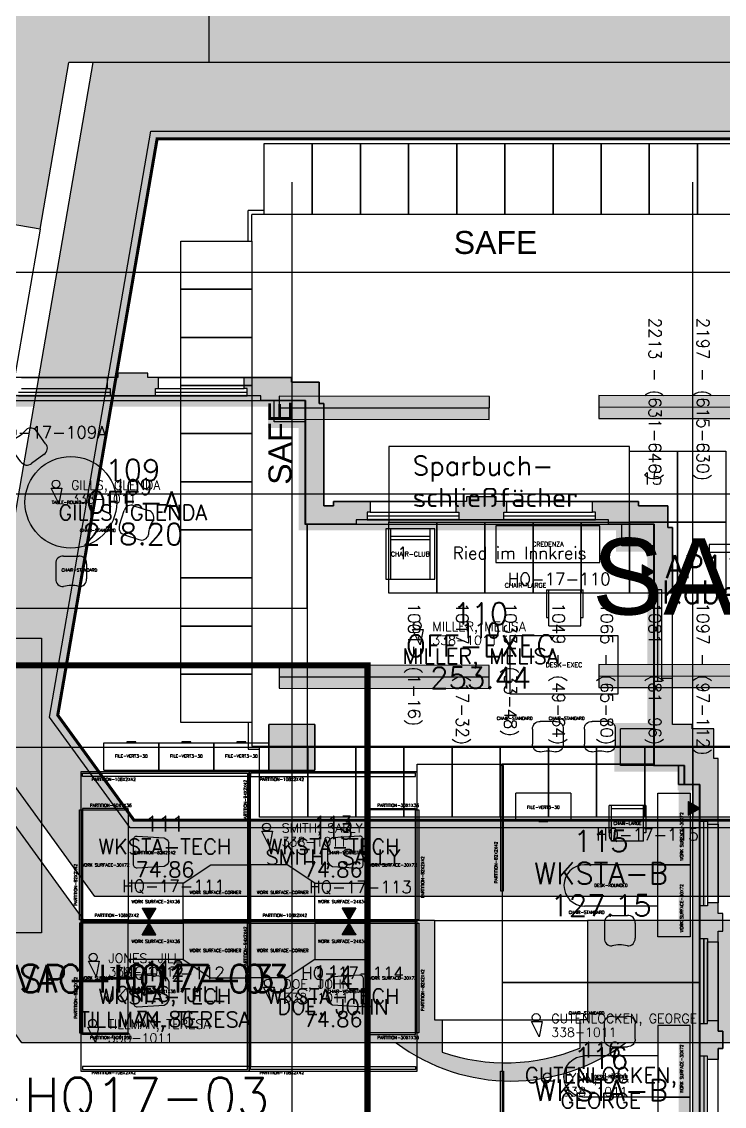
# Model space of a CAD drawing. Extents: x -90 to 4351, y -312 to 2865.
# Drawn here: x 1035 to 1494, y 139 to 849 of the extents above; entities that cross this region are included whole.
import ezdxf
from ezdxf.enums import TextEntityAlignment as Align

# ---------------------------------------------------------------- set-up
doc = ezdxf.new("R2010")
doc.units = 0
doc.header["$LTSCALE"] = 120
doc.header["$MEASUREMENT"] = 0
doc.layers.get('0').update_dxf_attribs({"linetype": 'CONTINUOUS'})
for name, color, linetype in [('Added', 3, 'CONTINUOUS'), ('Deleted', 1, 'CONTINUOUS'), ('PL', 82, 'CONTINUOUS')]:
    doc.layers.add(name, color=color, linetype=linetype)
doc.styles.add('ASSETTEXT', font='simplex.shx')
doc.styles.add('ATTRIBUTE', font='arial.ttf', dxfattribs={"width": 0.8, "height": 12.5})
doc.styles.add('MOE', font='arial.ttf')
doc.styles.add('RNB', font='arial.ttf', dxfattribs={"width": 0.8})
doc.styles.get("Standard").update_dxf_attribs({"font": 'simplex.shx'})

# ---------------------------------------------------------------- blocks, each defined once
blk = doc.blocks.new('WNV')
for p, q in [((53.5, 5), (-2, 5)), ((53.5, 2.5), (-2, 2.5)), ((0, 0), (51.5, 0))]:
    blk.add_line(p, q)
at = {"layer": 'PL'}
blk.add_line((0, -7), (51.5, -7), dxfattribs=at)
blk = doc.blocks.new('WNH')
for p, q in [((-2, 5), (58, 5)), ((-2, 2.5), (58, 2.5)), ((0, 0), (56, 0))]:
    blk.add_line(p, q)
at = {"layer": 'PL'}
blk.add_line((0, -7), (56, -7), dxfattribs=at)
blk = doc.blocks.new('UNIT')
blk.add_lwpolyline([(0, 0), (1, 0), (1, 1), (0, 1)], close=True)
blk = doc.blocks.new('WKSRF')
for p, q in [((0, 21), (47, 21)), ((0, 0), (0, 21)), ((47, 21), (47, 0)), ((47, 0), (0, 0))]:
    blk.add_line(p, q)
blk = doc.blocks.new('RDSK')
for p, q in [((0, 27), (48, 27)), ((0, 27), (0, 0)), ((0, 0), (48, 0))]:
    blk.add_line(p, q)
blk.add_arc((47.993354, 13.409283), 13.539422, 270.028396, 89.971983)
blk = doc.blocks.new('SC')
for p, q in [((0.026902, 14.947733), (0.026902, 5)), ((5, 19.947733), (15, 19.947733)), ((20, 14.947733), (20, 5))]:
    blk.add_line(p, q)
for centre, radius, start, end in [((4.607986, 15.364468), 4.6, 85.111302, 185.197803), ((15.419135, 15.366868), 4.6, 354.772172, 95.227828), ((4.607986, 4.583266), 4.6, 174.802197, 274.888698), ((10.051231, -16.983642), 17.718889, 73.849775, 106.563395), ((15.419135, 4.580865), 4.6, 264.772172, 5.227828)]:
    blk.add_arc(centre, radius, start, end)
blk = doc.blocks.new('FILE')
for p, q in [((0, 18), (36, 18)), ((0, 0), (0, 18)), ((15, 18.5), (15, 18)), ((21, 18.5), (15, 18.5)), ((21, 18), (21, 18.5)), ((36, 18), (36, 0)), ((0, 0), (36, 0))]:
    blk.add_line(p, q)
blk = doc.blocks.new('EXDSK')
for p, q in [((0, 38), (71, 38)), ((0, 0), (0, 38)), ((71, 38), (71, 0)), ((71, 0), (0, 0))]:
    blk.add_line(p, q)
blk = doc.blocks.new('CR')
for p, q in [((0, 24), (68, 24)), ((0, 0), (0, 24)), ((68, 24), (68, 0)), ((68, 0), (0, 0))]:
    blk.add_line(p, q)
blk = doc.blocks.new('CLUB')
for p, q in [((0, 0), (0, 33)), ((0, 33), (32, 33)), ((3, 0), (3, 33)), ((29, 33), (29, 0)), ((32, 33), (32, 0)), ((32, 0), (0, 0)), ((3, 7), (29, 7)), ((29, 5), (3, 5))]:
    blk.add_line(p, q)
blk = doc.blocks.new('RTBL5')
blk.add_circle((0, 0), 30)
blk = doc.blocks.new('CWSURF')
blk.add_lwpolyline([(24, 36), (0, 36), (0, 0), (42, 0), (42, 24)], close=True)
blk = doc.blocks.new('DC')
for p, q in [((1.5, 23.5), (1.5, 0)), ((1.5, 23.5), (22.5, 23.5)), ((22.5, 23.5), (22.5, 0)), ((0, 0), (0, 18)), ((0, 18), (1.5, 18)), ((22.5, 18), (24, 18)), ((24, 18), (24, 0)), ((0, 0), (24, 0)), ((22.5, 2), (1.5, 2))]:
    blk.add_line(p, q)
blk = doc.blocks.new('CHAIR')
blk.add_lwpolyline([(-6.087272, 11.499599, 0.234283), (-9.327464, 8.599554), (-10.501149, -9.063947, 0.418572), (-8.101414, -11.4996), (8.101414, -11.4996, 0.418572), (10.501149, -9.063947), (9.327464, 8.599554, 0.234283), (6.087272, 11.499599, 0.234283)], format="xyb")
blk.add_lwpolyline([(-6.087273, 11.4996), (6.087273, 11.4996)])
blk = doc.blocks.new('WSURF')
for p, q in [((0, 1), (0, 0)), ((1, 1), (0, 1)), ((1, 0), (1, 1)), ((0, 0), (1, 0))]:
    blk.add_line(p, q)
blk = doc.blocks.new('PART')
for p, q in [((1, 2), (0, 2)), ((0, 2), (0, 0)), ((1, 0), (1, 2)), ((0, 0), (1, 0))]:
    blk.add_line(p, q)
blk = doc.blocks.new('PERSON')
blk.add_lwpolyline([(-8, 0), (-13, 10), (-6, 10), (-8, 0)])
blk.add_circle((-9.918655, 12.655), 2.586836)
blk = doc.blocks.new('OUTLETW')
for p, q in [((7.79, 4.5), (0, 0)), ((7.79, -4.5), (0, 0)), ((0.19, 0.11), (7.79, 0.11)), ((0.57, 0.33), (7.79, 0.33)), ((0.95, 0.55), (7.79, 0.55)), ((1.33, 0.77), (7.79, 0.77)), ((1.72, 0.99), (7.79, 0.99)), ((2.1, 1.21), (7.79, 1.21)), ((2.48, 1.43), (7.79, 1.43)), ((2.86, 1.65), (7.79, 1.65)), ((3.24, 1.87), (7.79, 1.87)), ((3.62, 2.09), (7.79, 2.09)), ((4, 2.31), (7.79, 2.31)), ((4.38, 2.53), (7.79, 2.53)), ((4.76, 2.75), (7.79, 2.75)), ((5.15, 2.97), (7.79, 2.97)), ((5.53, 3.19), (7.79, 3.19)), ((5.91, 3.41), (7.79, 3.41)), ((6.29, 3.63), (7.79, 3.63)), ((6.67, 3.85), (7.79, 3.85)), ((7.05, 4.07), (7.79, 4.07)), ((7.43, 4.29), (7.79, 4.29)), ((7.79, -4.5), (7.79, 4.5)), ((0.19, -0.11), (7.79, -0.11)), ((0.57, -0.33), (7.79, -0.33)), ((0.95, -0.55), (7.79, -0.55)), ((1.33, -0.77), (7.79, -0.77)), ((1.72, -0.99), (7.79, -0.99)), ((2.1, -1.21), (7.79, -1.21)), ((2.48, -1.43), (7.79, -1.43)), ((2.86, -1.65), (7.79, -1.65)), ((3.24, -1.87), (7.79, -1.87)), ((3.62, -2.09), (7.79, -2.09)), ((4, -2.31), (7.79, -2.31)), ((4.38, -2.53), (7.79, -2.53)), ((4.76, -2.75), (7.79, -2.75)), ((5.15, -2.97), (7.79, -2.97)), ((5.53, -3.19), (7.79, -3.19)), ((5.91, -3.41), (7.79, -3.41)), ((6.29, -3.63), (7.79, -3.63)), ((6.67, -3.85), (7.79, -3.85)), ((7.05, -4.07), (7.79, -4.07)), ((7.43, -4.29), (7.79, -4.29))]:
    blk.add_line(p, q)
blk = doc.blocks.new('WLAN-Sender')
at = {"layer": 'Added'}
blk.add_lwpolyline([(-10, 0), (10, 0), (10, 5), (-10, 5)], close=True, dxfattribs=at)
at = {"layer": 'Deleted'}
blk.add_lwpolyline([(-10, 0), (10, 0), (10, 5), (-10, 5)], close=True, dxfattribs=at)
at = {"layer": 'Added'}
for tag, p in [('ACCESSPOINT-NR.', (0, -17.01)), ('KABELNR.', (0.02, -33.55))]:
    blk.add_attdef(tag, text='', height=15, dxfattribs=at).set_placement(p, align=Align.CENTER)
at = {"layer": 'Deleted'}
for tag, p in [('ACCESSPOINT-NR.', (0, -17.01)), ('KABELNR.', (0.02, -33.55))]:
    blk.add_attdef(tag, text='', height=15, dxfattribs=at).set_placement(p, align=Align.CENTER)
blk = doc.blocks.new('*U41')
for p, q in [((0, 0), (31.5, 0)), ((0, -46.5), (0, 0)), ((31.5, 0), (31.5, -46.5)), ((31.5, -46.5), (0, -46.5))]:
    blk.add_line(p, q)
at = {"style": 'MOE'}
blk.add_attdef('BEZEICHNUNG', (-1.96, -72.36), '', height=15, dxfattribs=at)
for tag, p, flags in [('LAENGE1', (-3.63, -89.51), 3), ('BREITE1', (-3.75, -104.58), 3), ('HOEHE', (-4.46, -120.71), 1), ('INVENTARNUMMER', (-4.52, -136.13), 1), ('HERSTELLER', (-4.52, -151.13), 1), ('DB_ID', (-4.52, -166.13), 1), ('BEMERKUNG', (-4.52, -184.31), 1)]:
    blk.add_attdef(tag, p, '', height=12.5, dxfattribs=dict(at, flags=flags))
blk = doc.blocks.new('*U70')
at = {"style": 'RNB'}
blk.add_attdef('RAUM_BEZEICHNUNG', (-4.281, -2.576), '', height=5, dxfattribs=at)
blk = doc.blocks.new('*U124')
at = {"ltscale": 100}
blk.add_hatch(color=256, dxfattribs=at).paths.add_polyline_path([(0, 1.5), (0, 0), (13.749, 0), (13.749, 1.5)])
at = {"color": 7, "ltscale": 100}
blk.add_line((0, 0.75), (13.749, 0.75), dxfattribs=at)
blk.add_lwpolyline([(0, 1.5), (0, 0), (13.749, 0), (13.749, 1.5)], close=True, dxfattribs=at)
at = {"color": 7, "ltscale": 100, "style": 'ATTRIBUTE', "width": 0.8, "flags": 1}
for tag, p in [('TYPE', (0.003, -4.208)), ('BEZEICHNUNG', (-0.009, -6.194)), ('BEMERKUNG', (-0.009, -8.194)), ('DB_ID', (-0.009, -10.194)), ('ANLAGENGRUPPE', (-0.009, -11.967)), ('LICHTFARBE', (-0.009, -13.917)), ('SCHALTGRUPPE', (-0.009, -15.69))]:
    blk.add_attdef(tag, p, '', height=1.25, dxfattribs=at)

msp = doc.modelspace()

# ---------------------------------------------------------------- hatches: boundary and pattern name
at = {"layer": 'Added'}
h = msp.add_hatch(color=256, dxfattribs=at)
h.paths.add_polyline_path([(2602.49, 2159.31), (2524.44, 2172.75), (2507.46, 2074.21), (2585.51, 2060.76)])
h.paths.add_polyline_path([(2585.51, 2060.76), (2507.46, 2074.21), (2483.69, 1936.24), (2561.74, 1922.79)])
h.paths.add_polyline_path([(2544.76, 1824.24), (2466.71, 1837.69), (2462.89, 1815.52), (2242.52, 1853.49), (2234.45, 1806.68), (2454.82, 1768.71), (2444.75, 1710.23), (2522.8, 1696.78)])
h.paths.add_polyline_path([(2561.74, 1922.79), (2537.1, 1927.04), (2520.12, 1828.49), (2544.76, 1824.24)])
h.paths.add_polyline_path([(3302.59, 1546), (2496.82, 1546), (2505.82, 1598.23), (2427.77, 1611.68), (2416.79, 1547.94), (2477.97, 1466.8), (3252.59, 1466.8), (3252.59, 907.2), (3252.59, 822.33), (3252.59, 276.33), (3117.33, 276.33), (3117.33, 822.33), (3252.59, 822.33), (3252.59, 907.2), (3117.33, 907.2), (3117.33, 1322.2), (3084.83, 1322.2), (3084.83, 907.2), (3011.59, 907.2), (3011.59, 1322.2), (2710.09, 1322.2), (2710.09, 889.3), (2411.09, 889.3), (2411.09, 1321.12), (2364.09, 1321.12), (2364.09, 909.33), (2053.33, 909.33), (2053.33, 822.33), (2364.09, 822.33), (2740.09, 822.33), (2792.33, 822.33), (2792.33, 907.2), (2740.09, 907.2), (2740.09, 1272.2), (2969.33, 1272.2), (2969.33, 907.2), (2919.33, 907.2), (2919.33, 822.33), (3084.83, 822.33), (3084.83, 819.33), (3084.83, 807.33), (3084.83, 276.33), (2915.39, 276.33), (2915.39, 211.33), (2910.39, 211.33), (2910.39, 196.33), (2910.39, 192.9, -0.181689), (2820.39, 190.13), (2820.39, 196.33), (2820.39, 211.33), (2815.39, 211.33), (2815.39, 276.33), (2651.99, 276.33), (2651.99, 211.33), (2646.99, 211.33), (2646.99, 196.33), (2646.99, 192.9, -0.181689), (2556.99, 190.13), (2556.99, 196.33), (2556.99, 211.33), (2551.99, 211.33), (2551.99, 276.33), (2388.59, 276.33), (2388.59, 211.33), (2383.59, 211.33), (2383.59, 196.33), (2383.59, 192.9, -0.181689), (2293.59, 190.13), (2293.59, 196.33), (2293.59, 211.33), (2288.59, 211.33), (2288.59, 276.33), (2125.19, 276.33), (2125.19, 211.33), (2120.19, 211.33), (2120.19, 196.33), (2120.19, 192.9, -0.181689), (2030.19, 190.13), (2030.19, 196.33), (2030.19, 211.33), (2025.19, 211.33), (2025.19, 276.33), (1861.79, 276.33), (1861.79, 211.33), (1856.79, 211.33), (1856.79, 196.33), (1856.79, 192.9, -0.181689), (1766.79, 190.13), (1766.79, 196.33), (1766.79, 211.33), (1761.79, 211.33), (1761.79, 276.33), (1629.79, 276.33), (1629.79, 260.53), (1404.79, 260.53), (1404.79, 195.53), (1399.79, 195.53), (1399.79, 180.53), (1399.79, 177.1, -0.181689), (1309.79, 174.33), (1309.79, 180.53), (1309.79, 195.53), (1304.79, 195.53), (1304.79, 260.53), (1075.58, 260.53), (989.35, 379.37), (1029.88, 614.6), (965.83, 625.64), (966.68, 630.56), (951.89, 633.11), (945.78, 634.16, -0.181689), (963.8, 722.39), (967.18, 721.8), (981.96, 719.26), (982.81, 724.18), (1046.86, 713.15), (1065.67, 822.33), (1157.24, 822.33), (1157.24, 909.33), (1106.51, 909.33), (1132.75, 1061.62), (1068.69, 1072.66), (1069.54, 1077.59), (1054.76, 1080.14), (1048.64, 1081.19, -0.181689), (1066.66, 1169.41), (1070.04, 1168.83), (1084.82, 1166.28), (1085.67, 1171.21), (1149.73, 1160.17), (1183.9, 1358.55), (1105.07, 1372.13), (1075.13, 1198.39, 0.333333), (1049.66, 1050.57), (1037.19, 978.2), (1012.1, 982.53), (972.27, 751.37, 0.333333), (946.8, 603.55), (904.79, 359.71), (1034.79, 180.53), (1279.79, 180.53, 0.333333), (1429.79, 180.53), (1674.79, 180.53), (1674.79, 196.33), (1736.79, 196.33, 0.333333), (1886.79, 196.33), (2000.19, 196.33, 0.333333), (2150.19, 196.33), (2263.59, 196.33, 0.333333), (2413.59, 196.33), (2526.99, 196.33, 0.333333), (2676.99, 196.33), (2790.39, 196.33, 0.333333), (2940.39, 196.33), (3302.59, 196.33), (3302.59, 1474.3)])
h = msp.add_hatch(color=256, dxfattribs=at)
h.paths.add_polyline_path([(2001.11, 1527.24), (1991.95, 1474.02), (2364.09, 1409.91), (2364.09, 1391.8), (2364.09, 1321.12), (2411.09, 1321.12), (2411.09, 1364.49), (2331.26, 1470.36)])
h.paths.add_polyline_path([(1798.33, 822.33), (1081.21, 822.33), (1005.46, 382.72), (1082.65, 276.33), (1629.79, 276.33), (1998.33, 276.33), (1998.33, 705.33), (1940.33, 705.33), (1940.33, 655.33), (1948.33, 655.33), (1948.33, 326.33), (1108.15, 326.33), (1058.32, 395.01), (1123.33, 772.33), (1748.33, 772.33), (1748.33, 655.33), (1810.33, 655.33), (1810.33, 705.33), (1798.33, 705.33)])
msp.add_hatch(color=256, dxfattribs=at).paths.add_polyline_path([(1588.5, 909.33), (1157.24, 909.33), (1157.24, 822.33), (1588.5, 822.33)])
at = {"layer": 'Deleted'}
h = msp.add_hatch(color=256, dxfattribs=at)
h.paths.add_polyline_path([(769.45, 664.98), (741.45, 664.98), (741.45, 684.98), (729.2, 684.98), (729.2, 689.98), (727.2, 689.98), (727.2, 696.98), (741.45, 696.98), (741.45, 699.98), (769.45, 699.98), (769.45, 696.98), (783.7, 696.98), (783.7, 689.98), (781.7, 689.98), (781.7, 684.98), (769.45, 684.98)])
h.paths.add_polyline_path([(1117.2, 618.98), (1097.7, 618.98), (1097.7, 615.98), (1090.7, 615.98), (1090.7, 608.98), (1092.7, 608.98), (1092.7, 603.98), (1122.2, 603.98), (1122.2, 608.98), (1124.2, 608.98), (1124.2, 615.98), (1117.2, 615.98)])
h.paths.add_polyline_path([(1345.2, 537.98), (1325.7, 537.98), (1325.7, 534.98), (1318.7, 534.98), (1318.7, 527.98), (1320.7, 527.98), (1320.7, 522.98), (1350.2, 522.98), (1350.2, 527.98), (1352.2, 527.98), (1352.2, 534.98), (1345.2, 534.98)])
h.paths.add_polyline_path([(1408.2, 527.98), (1408.2, 534.98), (1438.2, 534.98), (1438.2, 531.98), (1457.45, 531.98), (1457.45, 517.98), (1460.45, 517.98), (1460.45, 474.98), (1453.45, 474.98), (1453.45, 476.98), (1448.45, 476.98), (1448.45, 505.98), (1427.45, 505.98), (1427.45, 519.98), (1418.7, 519.98), (1418.7, 522.98), (1410.2, 522.98), (1410.2, 527.98)])
h.paths.add_polyline_path([(1493.45, 176.73), (1490.45, 176.73), (1490.45, 169.73), (1483.45, 169.73), (1483.45, 171.73), (1478.45, 171.73), (1478.45, 193.23), (1483.45, 193.23), (1483.45, 195.23), (1490.45, 195.23), (1490.45, 188.23), (1493.45, 188.23)])
for points in [[(1220.45, 586.98), (1220.45, 519.98), (1253.45, 519.98), (1253.45, 522.98), (1260.7, 522.98), (1260.7, 527.98), (1262.7, 527.98), (1262.7, 534.98), (1238.7, 534.98), (1238.7, 531.98), (1232.45, 531.98), (1232.45, 598.98), (1229.45, 598.98), (1229.45, 612.98), (1211.2, 612.98), (1211.2, 615.98), (1180.2, 615.98), (1180.2, 608.98), (1182.2, 608.98), (1182.2, 603.98), (1191.2, 603.98), (1191.2, 600.98), (1199.95, 600.98), (1199.95, 586.98)], [(238.62, 342.46), (221.94, 362.29), (229.99, 362.29), (229.99, 445.35), (1047.68, 445.35), (1047.68, 252.46), (824.85, 252.46), (824.85, 243.26), (805.41, 260.53), (824.83, 277.69), (824.83, 268.84), (1029.92, 268.84), (1029.92, 428.39), (247.21, 428.39), (247.21, 362.22), (255.74, 362.22)], [(238.62, 342.46), (221.94, 362.29), (229.99, 362.29), (229.99, 445.35), (1047.68, 445.35), (1047.68, 252.46), (824.85, 252.46), (824.85, 243.26), (805.41, 260.53), (824.83, 277.69), (824.83, 268.84), (1029.92, 268.84), (1029.92, 428.39), (247.21, 428.39), (247.21, 362.22), (255.74, 362.22)], [(1468.44, 349.73), (1468.44, 361.98), (1426.45, 361.98), (1426.45, 385.98), (1448.45, 385.98), (1448.45, 416.98), (1453.45, 416.98), (1453.45, 418.98), (1460.45, 418.98), (1460.45, 388.98), (1473.45, 388.98), (1473.45, 385.98), (1487.45, 385.98), (1487.45, 366.73), (1490.45, 366.73), (1490.45, 323.73), (1483.45, 323.73), (1483.45, 325.73), (1478.45, 325.73), (1478.45, 349.73)], [(1226.45, 388.98), (1196.45, 388.98), (1196.45, 358.98), (1226.45, 358.98)], [(1478.45, 270.23), (1478.45, 248.73), (1483.45, 248.73), (1483.45, 246.73), (1490.45, 246.73), (1490.45, 253.73), (1493.45, 253.73), (1493.45, 265.23), (1490.45, 265.23), (1490.45, 272.23), (1483.45, 272.23), (1483.45, 270.23)]]:
    msp.add_hatch(color=256, dxfattribs=at).paths.add_polyline_path(points)

# ---------------------------------------------------------------- linework, layer by layer
at = {"layer": 'Added'}
for p, q in [((1157.24, 909.33), (1157.24, 822.33)), ((1081.21, 822.33), (1005.46, 382.72)), ((1046.86, 713.15), (1065.67, 822.33)), ((1798.33, 822.33), (1065.67, 822.33)), ((1123.33, 772.33), (1058.32, 395.01)), ((1748.33, 772.33), (1123.33, 772.33)), ((1182.83, 705.33), (1182.83, 725.32)), ((1193.33, 725.32), (1182.83, 725.32)), ((1046.86, 713.15), (982.81, 724.18)), ((1185.33, 705.33), (1185.33, 722.83)), ((1193.33, 722.83), (1185.33, 722.83)), ((1046.86, 713.15), (1029.88, 614.6)), ((1058.32, 395.01), (1108.15, 326.33)), ((1182.89, 390.33), (1182.89, 372.83)), ((1185.33, 390.33), (1185.33, 374.83)), ((1075.58, 260.53), (989.35, 379.37)), ((1082.65, 276.33), (1005.46, 382.72)), ((1182.89, 372.83), (1190.33, 372.83)), ((1185.33, 374.83), (1190.33, 374.83)), ((1185.33, 372.83), (1185.33, 372.83)), ((1034.79, 180.53), (904.79, 359.71)), ((1108.15, 326.33), (1948.33, 326.33)), ((1629.79, 276.33), (1082.65, 276.33)), ((1304.79, 260.53), (1075.58, 260.53)), ((1304.79, 260.53), (1304.79, 195.53)), ((1304.79, 260.53), (1404.79, 260.53)), ((1629.79, 260.53), (1404.79, 260.53)), ((1404.79, 260.53), (1404.79, 195.53)), ((1304.79, 195.53), (1309.79, 195.53)), ((1309.79, 195.53), (1399.79, 195.53)), ((1309.79, 195.53), (1309.79, 180.53)), ((1404.79, 195.53), (1399.79, 195.53)), ((1399.79, 195.53), (1399.79, 180.53)), ((1279.79, 180.53), (1034.79, 180.53)), ((1309.79, 180.53), (1309.79, 174.33)), ((1399.79, 180.53), (1399.79, 177.1)), ((1674.79, 180.53), (1429.79, 180.53))]:
    msp.add_line(p, q, dxfattribs=at)
for points in [[(2496.82, 1546), (3302.59, 1546), (3302.59, 196.33), (1674.79, 196), (1674.79, 180.53), (1034.79, 180.53), (904.79, 359.71), (1012.1, 982.53), (1037.19, 978.2), (1087.81, 1283.78), (853.27, 1324.19), (921.19, 1718.38), (1157.7, 1677.63), (1299.91, 2502.97), (2622.44, 2275.1), (2496.82, 1546)], [(1274.83, 521.33), (1432.33, 521.33), (1432.33, 570.83), (1274.83, 570.83)]]:
    msp.add_lwpolyline(points, close=True, dxfattribs=at)
msp.add_lwpolyline([(3089.83, 286.33), (2275.33, 286.33), (2275.33, 271.33), (1993.33, 271.33), (1993.33, 321.33), (1105.6, 321.33), (1053.03, 393.78), (1119.12, 777.33), (1793.33, 777.33), (1793.33, 1219.4), (1842.51, 1504.85), (1872.9, 1681.25), (1986.67, 2341.52), (2542.1, 2245.82), (2489.47, 1940.32), (2542.88, 1931.12), (2524.2, 1822.71), (2470.79, 1831.92), (2428.34, 1585.55), (1873.89, 1681.08), (1843.49, 1504.68), (2369.09, 1414.12), (2369.09, 827.33), (2735.09, 827.33)], dxfattribs=at)
at = {"layer": 'Added', "const_width": 2}
msp.add_lwpolyline([(1948.33, 655.33), (1940.33, 655.33), (1810.33, 655.33), (1748.33, 655.33), (1748.33, 772.33), (1123.33, 772.33), (1058.32, 395.01), (1108.15, 326.33), (1948.33, 326.33)], close=True, dxfattribs=at)
at = {"layer": 'Added'}
for centre, radius, start, end in [((1354.79, 280.53), 125, 233.13011, 306.86991), ((1351.1, 295.46), 127.99, 251.16934, 292.35998)]:
    msp.add_arc(centre, radius, start, end, dxfattribs=at)
at = {"layer": 'Deleted'}
for p, q in [((1211.45, 744), (1211.45, -312)), ((1473.53, 744), (1473.53, -312)), ((-47.89, 685), (1566.19, 685)), ((1097.7, 618.98), (1097.7, 615.98)), ((1117.2, 618.98), (1097.7, 618.98)), ((1097.7, 618.98), (1097.7, 615.98)), ((1117.2, 618.98), (1097.7, 618.98)), ((1117.2, 615.98), (1117.2, 618.98)), ((1117.2, 615.98), (1117.2, 618.98)), ((1097.7, 615.98), (1090.7, 615.98)), ((1090.7, 615.98), (1090.7, 608.98)), ((1097.7, 615.98), (1090.7, 615.98)), ((1090.7, 615.98), (1090.7, 608.98)), ((1124.2, 615.98), (1117.2, 615.98)), ((1124.2, 615.98), (1117.2, 615.98)), ((1124.2, 608.98), (1124.2, 615.98)), ((1124.2, 608.98), (1124.2, 615.98)), ((1180.2, 608.98), (1180.2, 615.98)), ((1180.2, 615.98), (1211.2, 615.98)), ((1180.2, 608.98), (1180.2, 615.98)), ((1180.2, 615.98), (1211.2, 615.98)), ((1211.2, 615.98), (1211.2, 612.98)), ((1211.2, 615.98), (1211.2, 612.98)), ((1211.2, 612.98), (1229.45, 612.98)), ((1211.2, 612.98), (1229.45, 612.98)), ((1229.45, 612.98), (1229.45, 598.98)), ((1229.45, 612.98), (1229.45, 598.98)), ((1032.7, 603.98), (1092.7, 603.98)), ((1090.7, 608.98), (1092.7, 608.98)), ((1090.7, 608.98), (1092.7, 608.98)), ((1092.7, 608.98), (1092.7, 603.98)), ((1092.7, 608.98), (1092.7, 603.98)), ((1092.7, 603.98), (1122.2, 603.98)), ((1092.7, 603.98), (1122.2, 603.98)), ((1122.2, 603.98), (1122.2, 608.98)), ((1122.2, 608.98), (1124.2, 608.98)), ((1122.2, 603.98), (1122.2, 608.98)), ((1122.2, 608.98), (1124.2, 608.98)), ((1122.2, 603.98), (1182.2, 603.98)), ((1182.2, 608.98), (1180.2, 608.98)), ((1182.2, 608.98), (1180.2, 608.98)), ((1182.2, 603.98), (1182.2, 608.98)), ((1182.2, 603.98), (1182.2, 608.98)), ((1191.2, 603.98), (1182.2, 603.98)), ((1191.2, 603.98), (1182.2, 603.98)), ((1191.2, 600.98), (1191.2, 603.98)), ((1191.2, 600.98), (1191.2, 603.98)), ((1199.95, 600.98), (1191.2, 600.98)), ((1199.95, 600.98), (1191.2, 600.98)), ((1199.95, 586.98), (1199.95, 600.98)), ((1199.95, 586.98), (1199.95, 600.98)), ((1229.45, 598.98), (1232.45, 598.98)), ((1229.45, 598.98), (1232.45, 598.98)), ((1232.45, 598.98), (1232.45, 531.98)), ((1232.45, 598.98), (1232.45, 531.98)), ((1220.45, 586.98), (1199.95, 586.98)), ((1220.45, 586.98), (1199.95, 586.98)), ((1220.45, 519.98), (1220.45, 586.98)), ((1220.45, 586.98), (1220.45, 519.98)), ((-47.89, 540), (1566.19, 540)), ((1238.7, 531.98), (1238.7, 534.98)), ((1238.7, 534.98), (1262.7, 534.98)), ((1238.7, 531.98), (1238.7, 534.98)), ((1238.7, 534.98), (1262.7, 534.98)), ((1262.7, 534.98), (1262.7, 527.98)), ((1262.7, 534.98), (1262.7, 527.98)), ((1325.7, 534.98), (1318.7, 534.98)), ((1318.7, 534.98), (1318.7, 527.98)), ((1325.7, 534.98), (1318.7, 534.98)), ((1318.7, 534.98), (1318.7, 527.98)), ((1325.7, 537.98), (1325.7, 534.98)), ((1345.2, 537.98), (1325.7, 537.98)), ((1325.7, 537.98), (1325.7, 534.98)), ((1345.2, 537.98), (1325.7, 537.98)), ((1345.2, 534.98), (1345.2, 537.98)), ((1345.2, 534.98), (1345.2, 537.98)), ((1352.2, 534.98), (1345.2, 534.98)), ((1352.2, 534.98), (1345.2, 534.98)), ((1352.2, 527.98), (1352.2, 534.98)), ((1352.2, 527.98), (1352.2, 534.98)), ((1408.2, 534.98), (1438.2, 534.98)), ((1408.2, 527.98), (1408.2, 534.98)), ((1408.2, 534.98), (1438.2, 534.98)), ((1408.2, 527.98), (1408.2, 534.98)), ((1438.2, 534.98), (1438.2, 531.98)), ((1438.2, 534.98), (1438.2, 531.98)), ((1232.45, 531.98), (1238.7, 531.98)), ((1232.45, 531.98), (1238.7, 531.98)), ((1262.7, 527.98), (1260.7, 527.98)), ((1260.7, 527.98), (1260.7, 522.98)), ((1262.7, 527.98), (1260.7, 527.98)), ((1260.7, 527.98), (1260.7, 522.98)), ((1318.7, 527.98), (1320.7, 527.98)), ((1318.7, 527.98), (1320.7, 527.98)), ((1320.7, 527.98), (1320.7, 522.98)), ((1320.7, 527.98), (1320.7, 522.98)), ((1350.2, 522.98), (1350.2, 527.98)), ((1350.2, 527.98), (1352.2, 527.98)), ((1350.2, 522.98), (1350.2, 527.98)), ((1350.2, 527.98), (1352.2, 527.98)), ((1410.2, 527.98), (1408.2, 527.98)), ((1410.2, 527.98), (1408.2, 527.98)), ((1410.2, 522.98), (1410.2, 527.98)), ((1410.2, 522.98), (1410.2, 527.98)), ((1438.2, 531.98), (1457.45, 531.98)), ((1438.2, 531.98), (1457.45, 531.98)), ((1457.45, 531.98), (1457.45, 517.98)), ((1457.45, 531.98), (1457.45, 517.98)), ((1253.45, 519.98), (1220.45, 519.98)), ((1253.45, 519.98), (1220.45, 519.98)), ((1260.7, 522.98), (1253.45, 522.98)), ((1253.45, 522.98), (1253.45, 519.98)), ((1260.7, 522.98), (1253.45, 522.98)), ((1253.45, 522.98), (1253.45, 519.98)), ((1260.7, 522.98), (1320.7, 522.98)), ((1320.7, 522.98), (1350.2, 522.98)), ((1320.7, 522.98), (1350.2, 522.98)), ((1350.2, 522.98), (1410.2, 522.98)), ((1418.7, 522.98), (1410.2, 522.98)), ((1418.7, 522.98), (1410.2, 522.98)), ((1418.7, 519.98), (1418.7, 522.98)), ((1418.7, 519.98), (1418.7, 522.98)), ((1427.45, 519.98), (1418.7, 519.98)), ((1427.45, 519.98), (1418.7, 519.98)), ((1427.45, 505.98), (1427.45, 519.98)), ((1427.45, 505.98), (1427.45, 519.98)), ((1457.45, 517.98), (1460.45, 517.98)), ((1457.45, 517.98), (1460.45, 517.98)), ((1460.45, 517.98), (1460.45, 474.98)), ((1460.45, 517.98), (1460.45, 474.98)), ((1448.45, 505.98), (1427.45, 505.98)), ((1448.45, 505.98), (1427.45, 505.98)), ((1448.45, 476.98), (1448.45, 505.98)), ((1448.45, 476.98), (1448.45, 505.98)), ((1448.45, 476.98), (1448.45, 416.98)), ((1453.45, 476.98), (1448.45, 476.98)), ((1453.45, 476.98), (1448.45, 476.98)), ((1453.45, 474.98), (1453.45, 476.98)), ((1453.45, 474.98), (1453.45, 476.98)), ((1460.45, 474.98), (1453.45, 474.98)), ((1460.45, 474.98), (1453.45, 474.98)), ((1460.45, 418.98), (1453.45, 418.98)), ((1453.45, 418.98), (1453.45, 416.98)), ((1460.45, 418.98), (1453.45, 418.98)), ((1453.45, 418.98), (1453.45, 416.98)), ((1460.45, 388.98), (1460.45, 418.98)), ((1460.45, 388.98), (1460.45, 418.98)), ((1448.45, 416.98), (1448.45, 385.98)), ((1453.45, 416.98), (1448.45, 416.98)), ((1448.45, 416.98), (1448.45, 385.98)), ((1453.45, 416.98), (1448.45, 416.98)), ((1226.45, 388.98), (1196.45, 388.98)), ((1196.45, 388.98), (1196.45, 358.98)), ((1196.45, 358.98), (1196.45, 388.98)), ((1226.45, 388.98), (1196.45, 388.98)), ((1226.45, 358.98), (1226.45, 388.98)), ((1226.45, 388.98), (1226.45, 358.98)), ((1426.45, 361.98), (1426.45, 385.98)), ((1448.45, 385.98), (1426.45, 385.98)), ((1426.45, 361.98), (1426.45, 385.98)), ((1448.45, 385.98), (1426.45, 385.98)), ((1473.45, 388.98), (1460.45, 388.98)), ((1473.45, 388.98), (1460.45, 388.98)), ((1473.45, 385.98), (1473.45, 388.98)), ((1473.45, 385.98), (1473.45, 388.98)), ((1487.45, 385.98), (1473.45, 385.98)), ((1487.45, 385.98), (1473.45, 385.98)), ((1487.45, 366.73), (1487.45, 385.98)), ((1487.45, 366.73), (1487.45, 385.98)), ((-47.89, 373.98), (1566.19, 373.98)), ((1490.45, 366.73), (1487.45, 366.73)), ((1490.45, 366.73), (1487.45, 366.73)), ((1490.45, 323.73), (1490.45, 366.73)), ((1490.45, 323.73), (1490.45, 366.73)), ((1196.45, 358.98), (1226.45, 358.98)), ((1196.45, 358.98), (1226.45, 358.98)), ((1464.45, 361.98), (1426.45, 361.98)), ((1468.44, 361.98), (1426.45, 361.98)), ((1464.45, 361.98), (1464.45, 349.73)), ((1468.44, 349.73), (1468.44, 361.98)), ((1464.45, 349.73), (1478.45, 349.73)), ((1478.45, 349.73), (1468.44, 349.73)), ((1478.45, 349.73), (1478.45, 325.73)), ((1478.45, 349.73), (1478.45, 325.73)), ((1478.45, 325.73), (1483.45, 325.73)), ((1478.45, 325.73), (1478.45, 270.23)), ((1478.45, 325.73), (1483.45, 325.73)), ((1483.45, 325.73), (1483.45, 323.73)), ((1483.45, 325.73), (1483.45, 323.73)), ((1483.45, 323.73), (1490.45, 323.73)), ((1483.45, 323.73), (1490.45, 323.73)), ((1483.45, 270.23), (1478.45, 270.23)), ((1478.45, 270.23), (1478.45, 248.73)), ((1483.45, 270.23), (1478.45, 270.23)), ((1478.45, 270.23), (1478.45, 248.73)), ((1490.45, 272.23), (1483.45, 272.23)), ((1483.45, 272.23), (1483.45, 270.23)), ((1490.45, 272.23), (1483.45, 272.23)), ((1483.45, 272.23), (1483.45, 270.23)), ((1490.45, 265.23), (1490.45, 272.23)), ((1490.45, 265.23), (1490.45, 272.23)), ((1493.45, 265.23), (1490.45, 265.23)), ((1493.45, 265.23), (1490.45, 265.23)), ((1493.45, 253.73), (1493.45, 265.23)), ((1493.45, 253.73), (1493.45, 265.23)), ((1478.45, 248.73), (1478.45, 193.23)), ((1478.45, 248.73), (1483.45, 248.73)), ((1483.45, 248.73), (1483.45, 246.73)), ((1490.45, 246.73), (1490.45, 253.73)), ((1490.45, 253.73), (1493.45, 253.73)), ((1490.45, 246.73), (1490.45, 253.73)), ((1490.45, 253.73), (1493.45, 253.73)), ((1483.45, 246.73), (1490.45, 246.73)), ((1483.45, 246.73), (1490.45, 246.73)), ((1478.45, 171.73), (1478.45, 193.23)), ((1478.45, 193.23), (1483.45, 193.23)), ((1478.45, 171.73), (1478.45, 193.23)), ((1478.45, 193.23), (1483.45, 193.23)), ((1483.45, 193.23), (1483.45, 195.23)), ((1483.45, 195.23), (1490.45, 195.23)), ((1483.45, 193.23), (1483.45, 195.23)), ((1483.45, 195.23), (1490.45, 195.23)), ((1490.45, 195.23), (1490.45, 188.23)), ((1490.45, 195.23), (1490.45, 188.23)), ((1490.45, 188.23), (1493.45, 188.23)), ((1490.45, 188.23), (1493.45, 188.23)), ((1493.45, 188.23), (1493.45, 176.73)), ((1493.45, 188.23), (1493.45, 176.73)), ((1478.45, 171.73), (1478.45, 116.23)), ((1483.45, 171.73), (1478.45, 171.73)), ((1483.45, 171.73), (1478.45, 171.73)), ((1483.45, 169.73), (1483.45, 171.73)), ((1483.45, 169.73), (1483.45, 171.73)), ((1490.45, 176.73), (1490.45, 169.73)), ((1493.45, 176.73), (1490.45, 176.73)), ((1490.45, 176.73), (1490.45, 169.73)), ((1493.45, 176.73), (1490.45, 176.73)), ((1490.45, 169.73), (1483.45, 169.73)), ((1490.45, 169.73), (1483.45, 169.73))]:
    msp.add_line(p, q, dxfattribs=at)
for points in [[(1490.45, 75.23), (1490.45, 176.73), (1493.45, 176.73), (1493.45, 188.23), (1490.45, 188.23), (1490.45, 253.73), (1493.45, 253.73), (1493.45, 265.23), (1490.45, 265.23), (1490.45, 366.73), (1487.45, 366.73), (1487.45, 385.98), (1473.45, 385.98), (1473.45, 388.98), (1460.45, 388.98), (1460.45, 517.98), (1457.45, 517.98), (1457.45, 531.98), (1438.2, 531.98), (1438.2, 534.98), (1345.2, 534.98), (1345.2, 537.98), (1325.7, 537.98), (1325.7, 534.98), (1238.7, 534.98), (1238.7, 531.98), (1232.45, 531.98), (1232.45, 598.98), (1229.45, 598.98), (1229.45, 612.98), (1211.2, 612.98), (1211.2, 615.98), (1117.2, 615.98), (1117.2, 618.98), (1097.7, 618.98), (1097.7, 615.98), (1010.7, 615.98)], [(1478.45, 92.23), (1478.45, 220.98), (1478.45, 349.73), (1464.45, 349.73), (1464.45, 361.98), (1448.45, 361.98), (1448.45, 519.98), (1418.7, 519.98), (1418.7, 522.98), (1253.45, 522.98), (1253.45, 519.98), (1220.45, 519.98), (1220.45, 600.98), (1191.2, 600.98), (1191.2, 603.98), (1025.45, 603.98)], [(992, 600.98), (1220, 600.98), (1220, 519.98), (1448, 519.98), (1448, 361.98), (1467.99, 361.98), (1467.99, 349.73), (1478, 349.73), (1478, 92.23), (1468, 92.23), (1468, 79.98), (1426, 79.98), (1426, 55.98), (1448, 55.98), (1448, -64.02), (1427, -64.02), (1427, -78.02), (1418.25, -78.02), (1418.25, -81.02), (1220, -78.02), (1220, -159.02), (1025, -159.02)], [(992.45, 601), (1220.45, 601), (1220.45, 520), (1448.45, 520), (1448.45, 362), (1468.44, 362), (1468.44, 349.75), (1478.45, 349.75), (1478.45, 92.25), (1468.45, 92.25), (1468.45, 80), (1426.45, 80), (1426.45, 56), (1448.45, 56), (1448.45, -64), (1427.45, -64), (1427.45, -78), (1418.7, -78), (1418.7, -81), (1220.45, -78), (1220.45, -159), (1025.45, -159)]]:
    msp.add_lwpolyline(points, dxfattribs=at)
for points, const_width in [([(992, 600.98), (1220, 600.98), (1220, 519.98), (1448, 519.98), (1448, 361.98), (1467.99, 361.98), (1467.99, 349.73), (1478, 349.73), (1478, 92.23), (1468, 92.23), (1468, 79.98), (1426, 79.98), (1426, 55.98), (1448, 55.98), (1448, -64.02), (1427, -64.02), (1427, -78.02), (1418.25, -78.02), (1418.25, -81.02), (1220, -78.02), (1220, -159.02), (1025, -159.02)], 8), ([(992.45, 601), (1220.45, 601), (1220.45, 520), (1448.45, 520), (1448.45, 362), (1468.44, 362), (1468.44, 349.75), (1478.45, 349.75), (1478.45, 92.25), (1468.45, 92.25), (1468.45, 80), (1426.45, 80), (1426.45, 56), (1448.45, 56), (1448.45, -64), (1427.45, -64), (1427.45, -78), (1418.7, -78), (1418.7, -81), (1220.45, -78), (1220.45, -159), (1025.45, -159)], 8), ([(992.45, 600.98), (1191.2, 600.98), (1199.95, 600.98), (1199.95, 586.98), (1220.45, 586.98), (1220.45, 519.98), (1418.7, 519.98), (1427.45, 519.98), (1427.45, 505.98), (1448.45, 505.98), (1448.45, 385.98), (1426.45, 385.98), (1426.45, 361.98), (1468.44, 361.98), (1468.45, 79.98)], 8), ([(992.45, 600.98), (1191.2, 600.98), (1199.95, 600.98), (1199.95, 586.98), (1220.45, 586.98), (1220.45, 519.98), (1418.7, 519.98), (1427.45, 519.98), (1427.45, 505.98), (1448.45, 505.98), (1448.45, 385.98), (1426.45, 385.98), (1426.45, 361.98), (1468.44, 361.98), (1468.45, 79.98)], 8), ([(298.44, 427.62), (1260.97, 427.62), (1260.97, 8.91)], 4)]:
    msp.add_lwpolyline(points, dxfattribs=dict(at, const_width=const_width))
for points in [[(1221.45, 465), (1221.45, 519.98), (1220.45, 519.98), (1220.45, 600.98), (1191.2, 600.98), (1191.2, 603.98), (1025.45, 603.98), (1025.45, 600.98), (993.45, 600.98), (993.45, 465)], [(1253.45, 522.98), (1253.45, 519.98), (1221.45, 519.98), (1221.45, 357.98), (1293.45, 357.98), (1293.45, 362.98), (1448.45, 362.98), (1448.45, 519.98), (1418.7, 519.98), (1418.7, 522.98)], [(238.62, 342.46), (221.94, 362.29), (229.99, 362.29), (229.99, 445.35), (1047.68, 445.35), (1047.68, 252.46), (824.85, 252.46), (824.85, 243.26), (805.41, 260.53), (824.83, 277.69), (824.83, 268.84), (1029.92, 268.84), (1029.92, 428.39), (247.21, 428.39), (247.21, 362.22), (255.74, 362.22)], [(1349, 219.98), (1478.45, 219.98), (1478.45, 220.98), (1478.45, 349.73), (1464.45, 349.73), (1464.45, 361.98), (1448.45, 361.98), (1448.45, 362.98), (1349, 362.98)], [(1183.45, 357.98), (1073.45, 357.98), (1073.45, 259.98), (1183.45, 259.98)], [(1183.45, 259.98), (1293.45, 259.98), (1293.45, 357.98), (1221.45, 357.98), (1183.45, 357.98)], [(1183.45, 161.98), (1183.45, 259.98), (1073.45, 259.98), (1073.45, 161.98)], [(1183.45, 161.98), (1293.45, 161.98), (1293.45, 259.98), (1183.45, 259.98)], [(1349, 219.98), (1349, 78.98), (1448.45, 78.98), (1448.45, 79.98), (1464.45, 79.98), (1464.45, 92.23), (1478.45, 92.23), (1478.45, 219.98)]]:
    msp.add_lwpolyline(points, close=True, dxfattribs=at)

# ---------------------------------------------------------------- block references
at = {"layer": 'Added'}
for p in [(1193.33, 769.33), (1224.83, 769.33), (1256.33, 769.33), (1287.83, 769.33), (1350.83, 769.33), (1382.33, 769.33), (1413.83, 769.33), (1445.33, 769.33), (1476.83, 769.33), (1432.33, 567.83), (1463.83, 567.83), (1274.83, 521.33), (1306.33, 521.33), (1337.83, 521.33), (1369.33, 521.33), (1400.83, 521.33), (1432.33, 521.33), (1463.83, 521.33), (1190.33, 374.83), (1221.83, 374.83), (1253.33, 374.83), (1284.83, 374.83), (1316.33, 374.83), (1347.83, 374.83), (1379.33, 374.83), (1410.83, 374.83), (1442.33, 374.83), (1473.83, 374.83)]:
    msp.add_blockref('*U41', p, dxfattribs=at)
msp.add_blockref('*U41', (1319.33, 769.33), dxfattribs=at).add_auto_attribs({'BEZEICHNUNG': 'SAFE'})
at = {"layer": 'Added', "rotation": 90}
for p in [(1138.83, 673.83), (1138.83, 642.33), (1138.83, 610.83), (1138.83, 579.33), (1138.83, 516.33), (1138.83, 484.83), (1138.83, 453.33), (1138.83, 421.83), (1138.83, 390.33)]:
    msp.add_blockref('*U41', p, dxfattribs=at)
at = {"layer": 'Added', "ltscale": 100, "xscale": 10, "yscale": 10, "zscale": 10, "rotation": 359.9293577384707}
for p in [(1203.17, 588.82), (1412.33, 589.32), (1203.16, 412.73), (1412.32, 413.22)]:
    msp.add_blockref('*U124', p, dxfattribs=at)
at = {"layer": 'Added', "rotation": 90}
msp.add_blockref('*U41', (1138.83, 547.83), dxfattribs=at).add_auto_attribs({'BEZEICHNUNG': 'SAFE'})
at = {"layer": 'Added', "ltscale": 100}
ref = msp.add_blockref('*U70', (1450.71, 486.63), dxfattribs=dict(at, xscale=10, yscale=10, zscale=10))
ref.add_attrib('RAUM_BEZEICHNUNG', 'SAFE', (1407.9, 460.87), dxfattribs={"layer": '0', "height": 50, "style": 'RNB'})
at = {"layer": 'Added'}
ref = msp.add_blockref('WLAN-Sender', (1494.44, 501.71), dxfattribs=at)
ref.add_attrib('KABELNR.', 'Kabelnr.', dxfattribs={"layer": '0', "height": 15}).set_placement((1494.46, 468.16), align=Align.CENTER)
ref.add_attrib('ACCESSPOINT-NR.', 'AP1112', dxfattribs={"layer": '0', "height": 15}).set_placement((1494.44, 484.69), align=Align.CENTER)
at = {"layer": 'Deleted', "xscale": -1}
for name, p, rotation in [('WNH', (1034.7, 608.98), 180), ('WNH', (1124.2, 608.98), 180), ('WNH', (1262.7, 527.98), 180), ('WNH', (1352.2, 527.98), 180), ('CR', (1345, 519), 180), ('CLUB', (1273, 517), 180), ('DC', (1378, 477), 180), ('EXDSK', (1354, 447), 180), ('WNV', (1483.45, 323.73), 90), ('CHAIR', (1119.39, 305.39), 270), ('OUTLETW', (1117.95, 260.98), 270), ('CWSURF', (1184.45, 258.98), 180), ('OUTLETW', (1248.94, 258.98), 90), ('WNV', (1483.45, 246.73), 90), ('CHAIR', (1246.61, 214.58), 90), ('SC', (1416, 197.97), 180), ('WKSRF', (1472, 191.97), 90), ('WKSRF', (1472, 144.97), 90)]:
    msp.add_blockref(name, p, dxfattribs=dict(at, rotation=rotation))
at = {"layer": 'Deleted'}
for name, p, rotation in [('SC', (1041.63, 584.83), 216), ('SC', (1116.18, 508.5), 72), ('OUTLETW', (1448.45, 488.9), 180), ('WNH', (1453.45, 418.98), 90), ('FILE', (1394, 344), 180), ('WKSRF', (1472, 297), 90), ('DC', (1443, 336), 180), ('OUTLETW', (1478.45, 334.02), 180), ('CHAIR', (1246.61, 305.39), 90), ('RDSK', (1451, 297), 180), ('WKSRF', (1472, 250), 90), ('OUTLETW', (1248.94, 260.98), 90), ('OUTLETW', (1117.95, 258.98), 270), ('CWSURF', (1182.45, 258.98), 180), ('WNV', (1483.45, 195.23), 90), ('CHAIR', (1119.39, 214.58), 270), ('WNV', (1483.45, 118.23), 90)]:
    msp.add_blockref(name, p, dxfattribs=dict(at, rotation=rotation))
for name, p in [('RTBL5', (1066.88, 534.36)), ('PERSON', (1067.1, 533.65)), ('SC', (1057.07, 479.26)), ('PERSON', (1303.38, 441.05)), ('FILE', (1088.45, 358.98)), ('FILE', (1124.45, 358.98)), ('FILE', (1160.45, 358.98)), ('PERSON', (1204.85, 309.14)), ('CWSURF', (1184.45, 260.98)), ('SC', (1416, 244)), ('PERSON', (1091.47, 223.92)), ('PERSON', (1205.98, 207)), ('PERSON', (1381.21, 184.46)), ('PERSON', (1091.07, 180.71)), ('PERSON', (1388.55, 145.62))]:
    msp.add_blockref(name, p, dxfattribs=at)
at = {"layer": 'Deleted', "xscale": -1}
for name, p in [('SC', (1389, 371)), ('SC', (1423, 371)), ('CWSURF', (1182.45, 260.98)), ('RDSK', (1451, 144.97))]:
    msp.add_blockref(name, p, dxfattribs=at)
at = {"layer": 'Deleted'}
for name, p, xscale, yscale, zscale in [('UNIT', (1182.45, 354.98), -108, 2, 42), ('UNIT', (1184.45, 354.98), 108, 2, 42), ('PART', (1182.45, 260.98), 2, 47, 2), ('WSURF', (1104.45, 260.98), -30, 72, 30), ('WSURF', (1262.45, 260.98), 30, 72, 30), ('PART', (1292.45, 332.98), 2, -36, 2), ('WSURF', (1140.45, 284.98), -36, -24, 36), ('WSURF', (1226.45, 284.98), 36, -24, 36), ('PART', (1074.45, 258.98), -2, -36, 2), ('UNIT', (1182.45, 258.98), -108, 2, 42), ('UNIT', (1184.45, 258.98), 108, 2, 42), ('PART', (1292.45, 258.98), 2, -36, 2), ('PART', (1074.45, 186.98), 30, -0.5, 30), ('PART', (1292.45, 186.98), -30, -0.5, 30)]:
    msp.add_blockref(name, p, dxfattribs=dict(at, xscale=xscale, yscale=yscale, zscale=zscale))
for name, p, xscale, yscale, zscale, rotation in [('UNIT', (1350, 279.98), 82, 2, 42, 90), ('PART', (1074.45, 332.98), -30, -0.5, 30, 180), ('PART', (1292.45, 332.98), 30, -0.5, 30, 180), ('PART', (1074.45, 260.98), 2, -36, 2, 180), ('WSURF', (1104.45, 258.98), 30, 72, 30, 180), ('WSURF', (1140.45, 234.98), 36, -24, 36, 180), ('PART', (1182.45, 258.98), -2, 47, 2, 180), ('WSURF', (1226.45, 234.98), -36, -24, 36, 180), ('WSURF', (1262.45, 258.98), -30, 72, 30, 180), ('UNIT', (1182.45, 164.98), 108, 2, 42, 180), ('UNIT', (1184.45, 164.98), -108, 2, 42, 180), ('UNIT', (1350, 161.98), -82, 2, 42, 90)]:
    msp.add_blockref(name, p, dxfattribs=dict(at, xscale=xscale, yscale=yscale, zscale=zscale, rotation=rotation))

# ---------------------------------------------------------------- texts
at = {"layer": 'Added', "char_height": 8, "width": 177.5161, "attachment_point": 1, "rotation": 270}
for s, insert in [('2213 - (631-646)', (1453.03, 655.27)), ('2197 - (615-630)', (1484.53, 655.27)), ('1001- (1-16)', (1295.53, 468.63)), ('1017 - (17-32)', (1327.03, 468.63)), ('1033 -(33-48)', (1358.53, 468.63)), ('1049 - (49-64)', (1390.03, 468.63)), ('1065 - (65-80)', (1421.53, 468.63)), ('1081 - (81-96)', (1453.03, 468.63)), ('1097 - (97-112)', (1484.53, 468.63))]:
    msp.add_mtext(s, dxfattribs=dict(at, insert=insert))
at = {"layer": 'Added', "attachment_point": 1}
for s, insert, char_height, width in [('Sparbuch-\\Pschließfächer', (1290.54, 564.62), 12.5, 37.3007), ('15', (1440.16, 553.95), 8, 37.3007), ('1', (1280.56, 505.13), 8, 37.3007), ('Ried im Innkreis', (1316.77, 505.13), 8, 152.2469)]:
    msp.add_mtext(s, dxfattribs=dict(at, insert=insert, char_height=char_height, width=width))
at = {"layer": 'Deleted', "style": 'ASSETTEXT'}
for s, height, p in [('HQ-17-109A', 8, (1053.67, 576.16)), ('109', 14, (1107.45, 548.49)), ('OFF-A', 14, (1107.45, 527.49)), ('TABLE-ROUND-24', 2, (1066.88, 533.36)), ('218.20', 14, (1107.45, 506.49)), ('CREDENZA', 3, (1379, 505.5)), ('CHAIR-CLUB', 3, (1289, 499)), ('HQ-17-110', 8, (1386.41, 480.24)), ('110', 14, (1334.95, 454.48)), ('OFF-EXEC', 14, (1334.95, 433.48)), ('253.44', 14, (1334.95, 412.48)), ('DESK-EXEC', 3, (1389.5, 426.5)), ('FILE-VERT3-30', 2, (1106.45, 367.23)), ('FILE-VERT3-30', 2, (1142.45, 367.23)), ('FILE-VERT3-30', 2, (1178.45, 367.23)), ('FILE-VERT3-30', 2, (1376, 333.75)), ('111', 10, (1128.45, 318.98)), ('113', 10, (1238.45, 318.98)), ('HQ-17-115', 8, (1444, 312.91)), ('CHAIR-LARGE', 2, (1431, 323.25)), ('WKSTA-TECH', 10, (1128.45, 303.98)), ('WKSTA-TECH', 10, (1238.45, 303.98)), ('115', 14, (1413.72, 305.48)), ('74.86', 10, (1128.45, 288.98)), ('74.86', 10, (1238.45, 288.98)), ('WKSTA-B', 14, (1413.72, 284.48)), ('WORK SURFACE-30X72', 2, (1089.45, 295.98)), ('WORK SURFACE-30X72', 2, (1277.45, 295.98)), ('HQ-17-111', 8, (1134.04, 279.14)), ('HQ-17-113', 8, (1256.37, 278.58)), ('DESK-ROUNDED', 2, (1420.23, 282.57)), ('WORK SURFACE-CORNER', 2, (1161.45, 277.98)), ('WORK SURFACE-CORNER', 2, (1205.45, 277.98)), ('127.15', 14, (1413.72, 263.48)), ('WORK SURFACE-24X36', 2, (1122.45, 271.98)), ('WORK SURFACE-24X36', 2, (1244.45, 271.98)), ('WORK SURFACE-24X36', 2, (1122.45, 245.98)), ('WORK SURFACE-CORNER', 2, (1161.45, 239.98)), ('WORK SURFACE-CORNER', 2, (1205.45, 239.98)), ('WORK SURFACE-24X36', 2, (1244.45, 245.98)), ('HVAC-HQ17-03', 18, (1111.72, 213.49)), ('SP-HQ17-03', 18, (1116.5, 213.49)), ('HQ-17-112', 8, (1134.04, 222.31)), ('112', 10, (1128.45, 220.98)), ('HQ-17-114', 8, (1251.16, 222.31)), ('114', 10, (1238.45, 220.98)), ('WORK SURFACE-30X72', 2, (1089.45, 221.98)), ('WORK SURFACE-30X72', 2, (1277.45, 221.98)), ('WKSTA-TECH', 10, (1128.45, 205.98)), ('WKSTA-TECH', 10, (1238.45, 205.98)), ('74.86', 10, (1128.45, 190.98)), ('74.86', 10, (1238.45, 190.98)), ('116', 14, (1413.72, 163.48)), ('FIRE-HQ17-03', 25, (1067.14, 132.71)), ('WKSTA-B', 14, (1413.72, 142.48)), ('DESK-ROUNDED', 2, (1420.23, 157.4))]:
    msp.add_text(s, height=height, dxfattribs=at).set_placement(p, align=Align.CENTER)
for s, p in [('GILLS, GLENDA', (1067.1, 542.65)), ('338-1011', (1067.1, 533.65)), ('MILLER, MELISA', (1303.38, 450.05)), ('338-1011', (1303.38, 441.05)), ('SMITH, SALLY', (1204.85, 318.14)), ('338-1011', (1204.85, 309.14)), ('JONES, JILL', (1091.47, 232.92)), ('338-1011', (1091.47, 223.92)), ('DOE, JOHN', (1205.98, 216)), ('338-1011', (1205.98, 207)), ('GUTENLOCKEN, GEORGE', (1381.21, 193.46)), ('TILLMAN, TERESA', (1091.07, 189.71)), ('338-1011', (1091.07, 180.71)), ('338-1011', (1381.21, 184.46)), ('LYNN, LISA', (1388.55, 154.62)), ('338-1011', (1388.55, 145.62))]:
    msp.add_text(s, height=6, dxfattribs=at).set_placement(p)
for s, height, p in [('CHAIR-STANDARD', 2, (1096.24, 514.99)), ('CHAIR-STANDARD', 2, (1084.2, 489)), ('CHAIR-LARGE', 3, (1378, 478.5)), ('CHAIR-STANDARD', 2, (1368.98, 391.97)), ('CHAIR-STANDARD', 2, (1402.98, 391.97)), ('PARTITION-108X2X42', 2, (1109.4, 352)), ('PARTITION-108X2X42', 2, (1219.4, 352)), ('PARTITION-30X1X36', 2, (1106.6, 335)), ('PARTITION-30X1X36', 2, (1294.6, 335)), ('PARTITION-82X2X42', 2, (1135.39, 304)), ('CHAIR-WORKSTATION', 2, (1262.6, 304)), ('PARTITION-108X2X42', 2, (1111.4, 263)), ('PARTITION-108X2X42', 2, (1221.4, 263)), ('CHAIR-STANDARD', 2, (1416.01, 264.97)), ('PARTITION-30X1X36', 2, (1135.39, 213.18)), ('CHAIR-WORKSTATION', 2, (1262.6, 213.18)), ('CHAIR-STANDARD', 2, (1416.01, 198.99)), ('PARTITION-30X1X36', 2, (1106.6, 183)), ('PARTITION-30X1X36', 2, (1294.6, 183)), ('PARTITION-108X2X42', 2, (1109.4, 160)), ('PARTITION-108X2X42', 2, (1219.4, 160))]:
    msp.add_text(s, height=height, dxfattribs=at).set_placement(p, align=Align.RIGHT)
for s, p in [('PARTITION-94X2X42', (1182, 352.6)), ('WORK SURFACE-30X72', (1467.5, 331.4)), ('PARTITION-82X2X42', (1298, 302.6)), ('PARTITION-82X2X42', (1071, 297.6)), ('WORK SURFACE-30X72', (1467.5, 284.4)), ('PARTITION-94X2X42', (1182, 256.6)), ('PARTITION-82X2X42', (1298, 228.6)), ('PARTITION-82X2X42', (1071, 223.6)), ('WORK SURFACE-30X72', (1467.5, 179.37))]:
    msp.add_text(s, height=2, rotation=90, dxfattribs=at).set_placement(p, align=Align.RIGHT)
msp.add_text('PARTITION-82X2X42', height=2, rotation=90, dxfattribs=at).set_placement((1346, 285))
at = {"layer": 'Deleted', "char_height": 10, "attachment_point": 5, "style": 'ASSETTEXT'}
for s, insert, width in [('109\\PGILLS, GLENDA', (1107.45, 534.49), 228), ('110\\PMILLER, MELISA', (1334.95, 440.48), 227), ('113\\PSMITH, SALLY', (1238.45, 308.98), 110), ('112\\PJONES, JILL\\PTILLMAN, TERESA', (1128.45, 210.98), 110), ('114\\PDOE, JOHN', (1238.45, 210.98), 110), ('116\\PGUTENLOCKEN, GEORGE\\PLYNN, LISA', (1413.72, 149.48), 141)]:
    msp.add_mtext(s, dxfattribs=dict(at, insert=insert, width=width))

doc.saveas('drawing.dxf')
